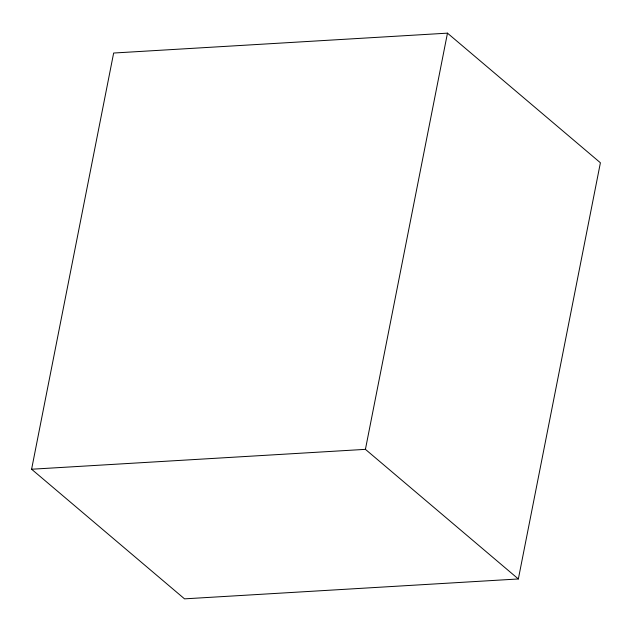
<?xml version="1.0" encoding="UTF-8"?>
<svg xmlns="http://www.w3.org/2000/svg" width="632" height="632" viewBox="0 0 632 632"><rect width="100%" height="100%" fill="white"/><g stroke="black" fill="none" stroke-linecap="round" stroke-linejoin="round"><path stroke-width="0.95" d="M31.6 469.228L113.649 53.033L447.472 33.148L600.4 162.772L518.351 578.967L184.528 598.852L31.6 469.228L365.422 449.352L518.351 578.967M365.422 449.352L447.472 33.148"/></g></svg>
